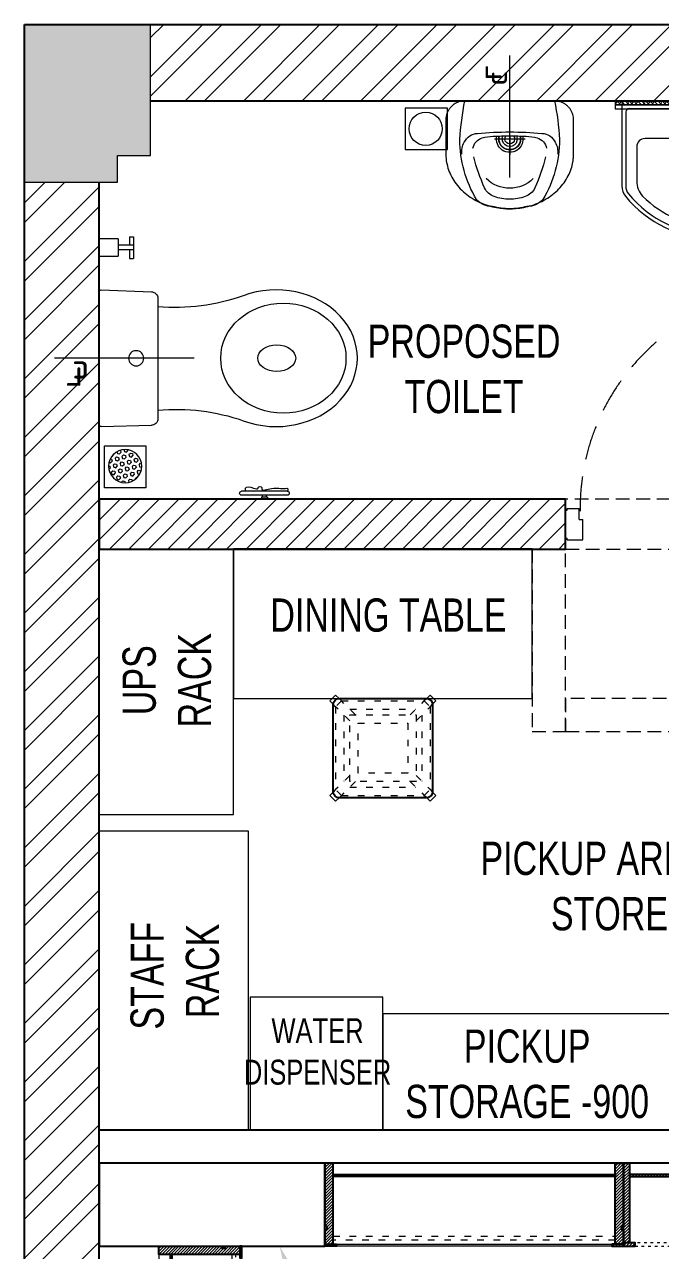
# Model space of a CAD drawing. Header units: feet. Extents: x 9123298 to 9130558, y -5938013 to -5926771.
# Drawn here: x 9123298 to 9125215, y -5930464 to -5926771 of the extents above; entities that cross this region are included whole.
import ezdxf
from ezdxf import colors
from ezdxf.entities.mleader import LeaderData, LeaderLine
from ezdxf.math import Vec2, Vec3

# ---------------------------------------------------------------- set-up
doc = ezdxf.new("R2010")
doc.units = ezdxf.units.FT
doc.header["$LTSCALE"] = 33
doc.header["$MEASUREMENT"] = 0
for name, pattern in [('a_p6_plan_L18$0$HIDDEN', [0.375, 0.25, -0.125]), ('ACAD_ISO03W100', [30, 12, -18]), ('CENTER', [2, 1.25, -0.25, 0.25, -0.25]), ('DOT2', [0.125, 0, -0.125]), ('HIDDEN', [9.524999999999995, 6.349999999999997, -3.174999999999998]), ('HIDDEN2', [4.7624999999999975, 3.174999999999998, -1.587499999999999])]:
    doc.linetypes.add(name, pattern=pattern)
for name, color, linetype, lineweight in [('A-COL', 243, 'Continuous', 9), ('centerline-toilets', 2, 'CENTER', 13), ('column hatch', 5, 'Continuous', 0), ('Door', 2, 'Continuous', 13), ('ele', 252, 'Continuous', 13), ('Fhitting', 152, 'Continuous', 30), ('HIDDEN LINE', 177, 'Continuous', 0), ('LENS-CURTAIN', 5, 'a_p6_plan_L18$0$HIDDEN', 9), ('LENS-DIM', 252, 'Continuous', 5), ('LENS-DOOR', 34, 'Continuous', 20), ('LENS-PARTITION', 21, 'Continuous', 25), ('LENS-TEXT', 31, 'Continuous', 5), ('LK-FF&E WALL', 1, 'Continuous', 9), ('LN-ELEVATION-1', 81, 'Continuous', 25), ('LN-ELEVATION-3', 125, 'Continuous', 18), ('LN-ELEVATION-4', 145, 'Continuous', 13), ('LN-ELEVATION-5', 167, 'Continuous', 5), ('LN-HATCH', 251, 'Continuous', 0), ('Mirror', 150, 'Continuous', 20), ('Panelling', 65, 'Continuous', 18), ('PARTITION', 22, 'Continuous', 30), ('Toilet', 5, 'Continuous', 9)]:
    doc.layers.add(name, color=color, linetype=linetype, lineweight=lineweight)
doc.layers.add('A-WALL', color=1, linetype='Continuous')
doc.styles.add('LK TXT', font='GILC____.TTF', dxfattribs={"height": 100})
doc.styles.get("Standard").update_dxf_attribs({"font": 'GILC____.TTF'})
pattern_1 = [(45, (4208834.246730669, 1706614.740126447), (-4.490128060534575, 4.490128060534575), [])]
pattern_2 = [(45, (4209134.246730668, 1706614.740126447), (-4.490128060534575, 4.490128060534575), [])]
pattern_3 = [(45, (3990327.293469645, 1709214.691590092), (-4.490128060534575, 4.490128060534575), [])]

# ---------------------------------------------------------------- blocks, each defined once
blk = doc.blocks.new('CLENS 600 TYPE 6')
at = {"layer": 'LN-ELEVATION-1', "ltscale": 0.5}
blk.add_lwpolyline([(130, -225), (-130, -225, -0.4142135623730951), (-150, -205), (-150, 55, -0.4142135623730951), (-130, 75), (130, 75, -0.4142135623730951), (150, 55), (150, -205, -0.4142135623730951)], format="xyb", close=True, dxfattribs=at)
at = {"layer": 'LN-ELEVATION-3', "linetype": 'ACAD_ISO03W100', "ltscale": 0.05}
for p, q in [((-100, 7.322330470196902), (-142.3743686703965, 49.69669914152472)), ((-142.3743686708621, -199.6966991410591), (-142.3743686708621, 49.69669914105907)), ((-82.3223304701969, 25), (-124.6966991401277, 67.374368671095)), ((124.696699141059, 67.3743686703965), (-124.6966991401277, 67.374368671095)), ((99.69669914059341, 42.3743686703965), (-99.69669913966207, 42.374368671095)), ((82.3223304701969, 25), (124.6966991401277, 67.374368671095)), ((100, 7.322330470196902), (142.3743686703965, 49.69669914152472)), ((142.3743686708621, -199.6966991410591), (142.3743686708621, 49.69669914105907)), ((-117.3743686703965, -174.6966991408262), (-117.3743686703965, 24.69669914152473)), ((117.3743686703965, -174.6966991408262), (117.3743686703965, 24.69669914152473)), ((-100, -157.3223304701969), (-142.3743686703965, -199.6966991415247)), ((-82.3223304701969, -175), (-124.6966991401277, -217.374368671095)), ((82.3223304701969, -175), (124.6966991401277, -217.374368671095)), ((100, -157.3223304701969), (142.3743686703965, -199.6966991415247)), ((124.696699141059, -217.3743686703965), (-124.6966991401277, -217.374368671095)), ((99.69669914059341, -192.3743686703965), (-99.69669913966207, -192.374368671095))]:
    blk.add_line(p, q, dxfattribs=at)
for points in [[(-132.2008663183078, 74.87853584764525), (-124.696699141059, 67.3743686703965), (-142.3743686708621, 49.69669914105907), (-149.8785358476452, 57.20086631807498)], [(132.2008663183078, 74.87853584764525), (124.696699141059, 67.3743686703965), (142.3743686708621, 49.69669914105907), (149.8785358476452, 57.20086631807498)], [(-132.2008663183078, -224.8785358476453), (-124.696699141059, -217.3743686703965), (-142.3743686708621, -199.6966991410591), (-149.8785358476452, -207.200866318075)], [(132.2008663183078, -224.8785358476453), (124.696699141059, -217.3743686703965), (142.3743686708621, -199.6966991410591), (149.8785358476452, -207.200866318075)]]:
    blk.add_lwpolyline(points, dxfattribs=at)
for points in [[(100, -175), (-100, -175), (-100, 25), (100, 25)], [(75, -150), (-75, -150), (-75, 0), (75, 0)]]:
    blk.add_lwpolyline(points, close=True, dxfattribs=at)
at = {"layer": 'LN-ELEVATION-5', "ltscale": 0.5}
for points in [[(-149.8785358476452, 57.20086631807498), (-160.0520382001995, 67.37436867062934), (-142.3743686708621, 85.05203819996677), (-132.2008663183078, 74.87853584787806)], [(149.8785358476452, 57.20086631807498), (160.0520382001995, 67.37436867062934), (142.3743686708621, 85.05203819996677), (132.2008663183078, 74.87853584787806)], [(-149.8785358476452, -207.200866318075), (-160.0520382001995, -217.3743686706294), (-142.3743686708621, -235.0520381999668), (-132.2008663183078, -224.8785358478781)], [(149.8785358476452, -207.200866318075), (160.0520382001995, -217.3743686706294), (142.3743686708621, -235.0520381999668), (132.2008663183078, -224.8785358478781)]]:
    blk.add_lwpolyline(points, dxfattribs=at)
blk = doc.blocks.new('Wash Basin')
at = {"layer": 'PARTITION', "lineweight": 9}
h = blk.add_hatch(dxfattribs=at)
h.set_pattern_fill('ANSI38', color=256, scale=70, angle=989.9999999999998, style=0, double=1)
h.set_pattern_definition([(314.9999999999998, (-64.71346578747034, -33.32481618935708), (6.187184335382297, 6.187184335382283), []), (44.99999999999993, (-64.71346578747034, -33.32481618935708), (6.187184335382312, 18.56155300614686), [21.875, -13.125])])
h.paths.add_polyline_path([(300.0941287651658, -21.98777738737408), (-300.0941287651658, -22.00000000058208), (-300.0941287651658, -34.00000000058208), (300.0941287651658, -33.98777738737408)])
at = {"layer": 'centerline-toilets', "linetype": 'HIDDEN', "ltscale": 10}
blk.add_line((0, -238.0678792903709), (0, 129.808006190935), dxfattribs=at)
at = {"layer": 'Mirror', "ltscale": 0.5}
blk.add_lwpolyline([(-300.0941287651658, -34.00000000058208), (-300.0941287651658, -46.00000000058208), (300.0941287651658, -46.00000000058208), (300.0941287651658, -34.00000000058208)], close=True, dxfattribs=at)
at = {"layer": 'Panelling', "lineweight": 9}
blk.add_lwpolyline([(-300.0941287651658, -22.00000000058208), (-300.0941287651658, -34.00000000058208), (300.0941287651658, -34.00000000058208), (300.0941287651658, -22.00000000058208)], close=True, dxfattribs=at)
at = {"layer": 'Toilet', "ltscale": 100}
for p, q in [((-280, -32.00000000058208), (-280, -278.3423135242919)), ((-270, -22.00000000058208), (270, -22.00000000058208)), ((280, -32.00000000058208), (280, -278.3423135242919)), ((-268, -55.00000000058207), (-268, -278.3423135242919)), ((-258, -45.00000000058207), (258, -45.00000000058207)), ((268, -55.00000000058207), (268, -278.3423135242919)), ((-14.75394256017171, -88.57836779823992), (-14.58294607303105, -207.8757586760221)), ((10.97367832274176, -207.8757587235195), (10.80268183583394, -88.55792254640254))]:
    blk.add_line(p, q, dxfattribs=at)
blk.add_lwpolyline([(23.11144540272653, -61.62355844548438), (57.69729334814474, -73.5425448747119, -0.4142135623700193), (61.41500012157485, -81.17003832559566), (57.50521344458684, -92.51523855014239, -0.4142135623687794), (49.87771999370306, -96.23294532380532), (16.08098082058132, -84.58590182231274)], format="xyb", dxfattribs=at)
blk.add_lwpolyline([(40.65695853624492, -103.2068005428882), (-41.09953799587674, -103.2068005428882)], dxfattribs=at)
blk.add_lwpolyline([(-235, -264.0271915069043, 0.1918964941694492), (-217.1874080155976, -308.7300831892808, 0.4202357661762754), (217.1874080155976, -308.7300831893172, 0.191896494169451), (235, -264.0271915069115), (235, -160.5000000005821, 0.4142135623730951), (210, -135.5000000005821), (-210, -135.5000000005821, 0.4142135623730951), (-235, -160.5000000005821)], format="xyb", close=True, dxfattribs=at)
for centre, radius in [((-1.975630321074277, -66.50000000058208), 17.5), ((-1.975630321074277, -196.7635957537459), 22.5)]:
    blk.add_circle(centre, radius, dxfattribs=at)
for centre, radius, start, end in [((-270, -32.00000000058208), 10, 90, 180), ((270, -32.00000000058208), 10, 0, 90), ((-258, -55.00000000058207), 10, 90, 180), ((258, -55.00000000058207), 10, 0, 90), ((-1.975630321074277, -197.065354476148), 32.14736256360053, 113.0897544120751, 66.24597926171971), ((-1.975630321074277, -196.7635957537459), 20.45924138120723, 128.0403438055863, 237.2899289984687), ((-1.975630321074277, -196.7635957537459), 20.45924138120723, 304.4732923270086, 50.73322655079215), ((-230, -278.3423135242919), 50, 180, 218.4460647329942), ((-230, -278.3423135242919), 38, 180, 218.4460647329942), ((230, -278.3423135242919), 38, 321.5539352670057, 0), ((230, -278.3423135242919), 50, 321.5539352670057, 0), ((0, -89.26318603751132), 347.736813963071, 219.2825773815098, 320.7174226184902), ((0, -89.25957125263085), 335.7404287479508, 219.3129523468507, 320.6870476531492)]:
    blk.add_arc(centre, radius, start, end, dxfattribs=at)
for centre, major_axis, ratio, start_param, end_param in [((-1.975630321074277, -66.50000000058208), (-0.0007244262846731, 38.33493659709939), 0.9999999997470119, 4.720493185551212, 9.081981632517541), ((-1.975630321074277, -66.50000000058208), (-0.161652407392657, -25.55611315046938), 0.9999999997364025, 1.769108159146172, 7.074098355705205), ((-1.975630321074277, -66.50000000058208), (-0.0007244262846731, 38.33493659709939), 0.9999999997470119, 3.484555387064545, 4.08357603994855), ((-1.80463387700729, -207.8757586997708), (-9.035631208577575, 9.035631208577575), 0.9999999999964067, 0.7853981615407268, 3.926990815130519)]:
    blk.add_ellipse(centre, major_axis=major_axis, ratio=ratio, start_param=start_param, end_param=end_param, dxfattribs=at)
at = {"layer": 'centerline-toilets', "linetype": 'DOT2', "insert": (33.33187728072517, 61.84688704169094), "char_height": 75, "width": 495.826660318515, "attachment_point": 5, "rotation": 90}
blk.add_mtext('{\\fISOCPEUR|b0|i0|c0|p34;℄}', dxfattribs=at)
blk = doc.blocks.new('jALI')
at = {"layer": 'Toilet', "ltscale": 5}
h = blk.add_hatch(dxfattribs=at)
h.set_pattern_fill('HEX', color=256, scale=50, angle=135, double=1)
h.set_pattern_definition([(135, (-344825.8629864738, 460708.1869492117), (-7.654655446197432, -7.65465544619743), [6.25, -12.5]), (255, (-344825.8629864738, 460708.1869492117), (10.4564537967226, -2.80179835052517), [6.25, -12.5]), (195, (-344830.2824038562, 460712.6063665941), (2.801798350525164, -10.4564537967226), [6.25, -12.5])])
edge = h.paths.add_edge_path()
edge.add_arc((-393187.5478222936, 163647.6289079433), 50, -90, 270)
blk.add_lwpolyline([(-393249.5478222936, 163581.8745342398), (-393125.5478222936, 163581.8745342398), (-393125.5478222936, 163709.3782789116), (-393249.5478222936, 163709.3782789116)], close=True, dxfattribs=at)
blk.add_circle((-393187.5478222936, 163647.6289079433), 50, dxfattribs=at)
blk = doc.blocks.new('WC')
at = {"layer": 'centerline-toilets', "linetype": 'HIDDEN', "ltscale": 10}
blk.add_line((0, 286.2958382707602), (0, -134.6853325402244), dxfattribs=at)
at = {"layer": 'Toilet'}
for p, q in [((-412.7979797990993, 566.9391568473073), (-412.7979797990993, 428.9391568473075)), ((-400.7979797990993, 566.9391568473073), (-400.7979797990993, 428.9391568473075)), ((-418.7979797990992, 506.9391568473074), (-424.7979797990992, 506.9391568473074)), ((-424.7979797990992, 506.9391568473074), (-424.7979797990992, 488.9391568473074)), ((-418.7979797990992, 488.9391568473074), (-424.7979797990992, 488.9391568473074)), ((-418.7979797990992, 506.9391568473074), (-418.7979797990992, 488.9391568473074)), ((-418.7979797990992, 503.9391568473075), (-412.7979797990993, 503.9391568473075)), ((-418.7979797990992, 491.9391568473074), (-412.7979797990993, 491.9391568473074)), ((-205.7725320039317, 5.926001816396819), (-201.7160837631672, 157.2330230183852)), ((180.5927414200269, 176.815278308868), (-182.556142896181, 176.815278308868)), ((205.7725320039317, 5.926001816396819), (199.7526822867803, 157.2330230183852)), ((-200.0543949760031, 0), (200.0543949760031, 0))]:
    blk.add_line(p, q, dxfattribs=at)
at = {"layer": 'Toilet', "ltscale": 100}
for p, q in [((366.0861393199302, 102.9920874625677), (300.3083048430271, 102.9920874625095)), ((300.30830484326, 91.54852218885208), (300.3083048430271, 102.9920874625095)), ((326.331082917517, 91.54852218885208), (300.30830484326, 91.54852218885208)), ((326.331082917517, 102.9920874625095), (326.331082917517, 57.21782636787975)), ((340.063361245906, 102.9920874625095), (340.0633612461388, 57.21782636787975)), ((366.086139320163, 91.54852218891027), (340.0633612461388, 91.54852218885208)), ((366.086139320163, 91.54852218891027), (366.086139320163, 102.9920874625677)), ((307.1744440074545, -4.074536e-10), (307.1744440074545, 57.21782636787975)), ((359.2200001559686, 57.21782636793796), (307.1744440074545, 57.21782636787975)), ((359.2200001559686, 57.21782636793796), (359.2200001559686, -3.49246e-10)), ((359.2200001559686, -3.49246e-10), (307.1744440074545, -4.074536e-10))]:
    blk.add_line(p, q, dxfattribs=at)
at = {"layer": 'Toilet'}
blk.add_circle((-0.2857134367804974, 111.5676235100181), 22.88713054731488, dxfattribs=at)
for centre, radius, start, end in [((-406.7979797990992, 566.9391568473073), 6, 0, 180), ((-406.7979797990992, 428.9391568473075), 6, 180, 0), ((-776.4252137581352, 231.0819697503539), 622.2680866278017, 354.9970003378784, 19.06186307169785), ((776.0328844110481, 226.3990844733362), 623.4432827196409, 160.519589047048, 184.5616761992302), ((-182.4380497655365, 157.5352372747657), 19.28040269973926, 90.35094080903318, 180.8981301276673), ((180.4746482893824, 157.5352372747657), 19.28040269973926, 359.1018698723327, 89.64905919096681), ((-200.0543949760031, 5.72178263682872), 5.72178263682872, 177.9545915110681, 270), ((200.0543949760031, 5.72178263682872), 5.72178263682872, 270, 2.045408488931865)]:
    blk.add_arc(centre, radius, start, end, dxfattribs=at)
at = {"layer": 'Toilet', "extrusion": (0, 0, -1)}
for centre, major_axis, ratio, start_param, end_param in [((0, 533.5337650458841), (-8.43e-14, -244.6286735628217), 0.8420279271674843, 7.436325980537995, 11.41322994100081), ((0, 535.0673360529563), (-1.97e-14, -57.2178263682872), 0.7, 1.570796326794896, 7.853981633974482)]:
    blk.add_ellipse(centre, major_axis=major_axis, ratio=ratio, start_param=start_param, end_param=end_param, dxfattribs=at)
blk.add_ellipse((0, 555.0129157723858), major_axis=(-6.5e-14, -188.8188270153477), ratio=0.8787878787878787, dxfattribs=at)
at = {"layer": 'Toilet'}
blk.add_open_spline([(-400.7979797990993, 440.9812579345889), (-397.1017245875382, 440.5392413198887), (-384.272368182084, 439.0050429589682), (-388.9986424445753, 459.3206578283151), (-395.6177634203054, 479.7532535305932), (-385.6000390281565, 477.9531818908857), (-385.8943579708215, 491.277749300945), (-402.6759011854702, 487.229470669479), (-384.8389140961484, 532.0884480134423), (-395.5184431350181, 546.6368104346082), (-390.8815714643073, 570.2364144729171), (-397.1683210631592, 568.7960733613664), (-400.7979797990993, 567.9644915373938)], degree=3, knots=[0, 0, 0, 0, 9.744971934705973, 33.82388686810737, 47.58355076290899, 49.4979151278385, 60.56050204634084, 63.82228440520703, 93.50801890349248, 135.7569247839274, 141.9043522613065, 150.3019062020757, 150.3019062020757, 150.3019062020757, 150.3019062020757], dxfattribs=at)
at = {"layer": 'Fhitting', "lineweight": 0, "ltscale": 0.5, "rotation": 270}
blk.add_blockref('jALI', (-163972.8745342343, -393109.1750712174), dxfattribs=at)
at = {"layer": 'centerline-toilets', "linetype": 'DOT2', "insert": (-35.88272588187829, -56.91358223470706), "char_height": 85.8267395524308, "width": 567.4024751774504, "attachment_point": 5, "rotation": 270}
blk.add_mtext('{\\fISOCPEUR|b0|i0|c0|p34;℄}', dxfattribs=at)
blk = doc.blocks.new('DLF-RSP-AR-CD-DWG-4DT-3113$0$X-TYPICAL TOILET UPPER FLOORS - 02$0$urinals')
at = {"layer": 'Toilet'}
for p, q in [((-4.5475e-12, -15.56661428403458), (-4.5475e-12, 8.286377168158651)), ((-2.7285e-12, -105.4429753783333), (-2.7285e-12, -161.0971547567169)), ((-46.09715475669872, -115.0000000000218), (46.09715475669327, -115.0000000000218))]:
    blk.add_line(p, q, dxfattribs=at)
blk.add_lwpolyline([(134.9999999999991, 0), (-134.9999999999991, 0, 0.0369487664006767), (-149.9999999999982, -116.1503670555612, 0.1380941034158666), (-99.77423321075003, -297.0872948749238, 0.2217213641091726), (-52.01775628641091, -317.8890631478586, 0.0626559245730378), (-8.49796933122e-05, -325.0000017671497, 0.0626559245730475), (52.01758632703338, -317.8890631478586, 0.2217207008690154), (99.77423321075003, -297.0872948749238, 0.1380941034158641), (149.9999999999982, -116.1503670555685, 0.0369487664006777)], format="xyb", close=True, dxfattribs=at)
for centre, radius, start, end in [((-94.27481093352071, -144.9234715912316), 47.11810289109449, 93.37081731520148, 154.4824387253665), ((3.245766915242711, -1238.155136518551), 1144.670244824663, 90.16246512528313, 95.02645179237909), ((-50.51241933281471, -225.3451602337737), 118.5326152894133, 89.54541335481511, 105.8857460775884), ((-0.1277772639159593, -996.2166668547361), 890.7737006409425, 89.99178119205142, 93.18195442305822), ((-2.7285e-12, -115.0000000000218), 40, 167.4279671994436, 12.57203280055641), ((-2.7285e-12, -115.0000000000218), 33, 164.1813978616258, 15.81860213837415), ((-2.7285e-12, -115.0000000000218), 32, 163.604929760328, 16.39507023967201), ((-2.7285e-12, -115.0000000000218), 22.62135413059903, 155.6653304376655, 24.33466956233444), ((-2.7285e-12, -115.0000000000218), 14.7323792469192, 139.9108800322804, 40.08911996771955), ((-3.245766915251806, -1238.155136518551), 1144.670244824663, 84.9735482076209, 89.83753487471687), ((0.1277772639068644, -996.2166668547361), 890.7737006409425, 86.81804557694178, 90.0082188079486), ((50.51241933280562, -225.3451602337737), 118.5326152894133, 74.1142539224116, 90.45458664518488), ((94.27481093351253, -144.9234715912316), 47.11810289109449, 25.51756127463352, 86.62918268479851), ((-90.95333014834432, -152.7329236622463), 53.77394921319929, 148.4868266886055, 188.6401109395215), ((-71.39627009237483, -149.8700101487557), 40.22765506777335, 106.7015627441882, 169.7250358418294), ((71.39627009236665, -149.8700101487557), 40.22765506777335, 10.27496415817055, 73.29843725581178), ((90.95333014833614, -152.7329236622463), 53.77394921319929, 351.3598890604785, 31.51317331139444), ((413.8982963433118, -38.37868533186702), 538.1616565584166, 193.993991329024, 204.5632062434074), ((-413.8982963433209, -38.37868533186702), 538.1616565584166, 335.4367937565926, 346.006008670976), ((-1.627792572718135, -165.2706388237202), 97.64476427368265, 224.9999999998895, 270.9551967833812), ((1.62779257270995, -165.2706388237202), 97.64476427368265, 269.0448032166188, 315.0000000001105), ((-30.08631462571975, -241.3059337647355), 50, 204.5632062434074, 250.460635897111), ((-1.533770255527997, -160.8517433121305), 135.3705133602697, 250.460635897111, 270.6491845270783), ((1.533770255519812, -160.8517433121305), 135.3705133602697, 269.3508154729217, 289.539364102889), ((30.08631462571157, -241.3059337647355), 50, 289.539364102889, 335.4367937565926)]:
    blk.add_arc(centre, radius, start, end, dxfattribs=at)
blk.add_open_spline([(135.0000000000218, 0), (105.3353530385498, 0), (75.67070607707728, 0), (-13.32323480733907, 2.274e-13), (-72.65252873028328, 2.274e-13), (-132.6900719520337, 2.274e-13), (-133.3983212508398, 2.274e-13), (-134.281768448908, 2.274e-13), (-134.4569663481699, 2.274e-13), (-134.747600608502, 2.274e-13), (-134.8630369695722, 2.274e-13), (-135.0060892340055, 2.274e-13), (-135.0064624712894, -1.193277512e-07), (-135.0170531848381, -2.2849590096e-06), (-135.0223488443722, -4.0993359107e-06), (-135.0382367304996, -1.1737902696e-05), (-135.0488298646186, -1.97575291168e-05), (-135.0806128910378, -5.26041751527e-05), (-135.1018064074043, -8.62189622239e-05), (-135.1654014043424, -0.0002222625089416), (-135.207817332803, -0.0003598904754654), (-135.3351225205075, -0.0009139553433215), (-135.4200691828771, -0.001471573562867), (-135.6751356392894, -0.0037122140454358), (-135.8454819154825, -0.005963027991811), (-136.3574010580367, -0.0150109124137998), (-136.6998544433754, -0.0241035279482276), (-137.7305242649482, -0.0607541935196423), (-138.4220536117127, -0.097686986413919), (-140.5080748643645, -0.2474448411821868), (-141.9140495439027, -0.3992694707415012), (-146.1615007839476, -1.02114614714037), (-149.0331357298746, -1.658535092420152), (-154.7518101202553, -3.41613828127015), (-157.5984620125504, -4.536659711778838), (-163.1465284251908, -7.264764980859354), (-165.8474082270705, -8.872454711613045), (-170.981741827156, -12.53873878342233), (-173.4146413081869, -14.5971666483058), (-177.906166885367, -19.08908202548741), (-179.9643754122968, -21.52215186033345), (-183.6301907623958, -26.65676477099555), (-185.2376312556147, -29.35775349851633), (-187.9652297344436, -34.90597265862334), (-189.0854937427912, -37.75266842165093), (-190.8425938294221, -43.47137026403243), (-191.4797371708415, -46.34298888964758), (-191.9919097605824, -49.84306461127676), (-192.077374217121, -50.50936302376794), (-192.2977468813131, -52.49991862553179), (-192.3966084331296, -53.81579509073117), (-192.4734941441805, -55.66879078878696), (-192.4883196677314, -56.21857700367218), (-192.496870256929, -56.88770939302139), (-192.4980415940107, -57.00997546670373), (-192.4992414002611, -57.19748434012058), (-192.4995479992234, -57.26283923326923), (-192.4998738983178, -57.37188175668461), (-192.4999546497274, -57.41559451898957), (-192.4999950294581, -57.47262341266742), (-192.4999998312229, -57.48595819937031), (-192.5000003243775, -57.52595679718206), (-192.4999999999782, -57.60927353243437), (-192.4999999999782, -57.72001920997377), (-192.4999999999782, -57.77539204874369), (-192.4999999999782, -57.94151056505302), (-192.4999999999782, -58.05225624259264), (-192.4999999999782, -58.38449327521129), (-192.4999999999782, -58.60598463029032), (-192.4999999999782, -59.27045869552739), (-192.4999999999782, -59.71344140568567), (-192.4999999999782, -61.04238953616004), (-192.4999999999782, -61.92835495647637), (-192.4999999999782, -64.58625121742534), (-192.4999999999782, -66.35818205805799), (-192.4999999999782, -71.67397457995594), (-192.4999999999782, -75.21783626122124), (-192.4999999999782, -85.84942130501715), (-192.4999999999782, -92.93714466754773), (-192.4999999999782, -114.2003147551393), (-192.4999999999782, -128.3757614802005), (-192.4999999999782, -146.0625065335298), (-192.4999999999782, -144.5738048617977), (-192.4999999999782, -149.2112419741259), (-192.4999999999782, -150.3373807581863), (-192.4999999999782, -153.7157971103672), (-192.4999999999782, -155.9680746784879), (-192.4999999999782, -158.5060066698138), (-192.4999999999782, -158.7916610930192), (-192.4999999999782, -159.2427020504906), (-192.4999999999782, -159.4080885847565), (-192.4999999999782, -159.6877588407215), (-192.4999999999782, -159.8020425624204), (-192.4999999999782, -159.9401879191086), (-192.4999999999782, -159.9640495540977), (-192.4999999999782, -160.0097689728666), (-192.499996421247, -160.0440525330155), (-192.4999643757641, -160.104952970559), (-192.4999385281542, -160.1354066471763), (-192.4998314906368, -160.2267780325826), (-192.4997208060357, -160.2877060969351), (-192.4992706129669, -160.4705315680455), (-192.4988129651545, -160.5924702530042), (-192.4969661832839, -160.9584502616815), (-192.4951032094926, -161.2026555415623), (-192.4876087275813, -161.9359178476325), (-192.4800716371877, -162.4256213779233), (-192.4497571986702, -163.8972417424418), (-192.4192763048381, -164.8816689491061), (-192.2963859407732, -167.8443601815493), (-192.1725217451708, -169.8320432125226), (-191.6702797904039, -175.8273667212115), (-191.1611082412308, -179.8674218867413), (-189.2689630843825, -190.9417939809036), (-187.5187975353817, -198.0301520545986), (-182.8335725814559, -212.1757821290298), (-179.8980525958225, -219.2325052385784), (-172.8234117350846, -233.0968568300414), (-168.6841000434473, -239.9037905012674), (-159.2549403987001, -253.0454586305236), (-153.9652371668557, -259.379470229105), (-142.3610169376685, -271.3688433516364), (-136.0469754966913, -277.0235842421638), (-122.5830627030569, -287.4852784505018), (-115.4339174138625, -292.2918274844595), (-100.5336337623292, -300.9411013099287), (-92.78333124286517, -304.7837051255591), (-76.93540386034736, -311.4502324650508), (-68.83856359988783, -314.2743166926488), (-52.54813771902468, -318.9094578767903), (-44.3551540822018, -320.7208905446411), (-28.09766422605981, -323.3885338293181), (-20.03351017174828, -324.2452316631242), (-9.424407998249535, -324.8186507928577), (-6.740670549843343, -324.9146929727227), (-2.541294352623708, -324.9908912051677), (-1.014315851566152, -325.0028880619856), (2.036791116084486, -324.9959492932932), (3.569827181100436, -324.9769325151441), (8.189732633019958, -324.8718838178048), (11.29743471029269, -324.7378363960885), (20.68934946575928, -324.1333461154121), (27.04290265062991, -323.4601654556735), (41.80139781238676, -321.2305755023596), (50.23999478411247, -319.4658943264186), (67.03734023472111, -314.8652250617469), (75.39541298363952, -312.0287856304914), (91.75936961286243, -305.2736148746307), (99.7643516501057, -301.3546813595407), (115.1434400448929, -292.4912148852103), (122.5165764177182, -287.5468142099547), (136.3756982075897, -276.758097672075), (142.8608430866302, -270.9142526187757), (154.7380516223206, -258.5122041911341), (160.1295767143733, -251.9547274426545), (169.6852635787454, -238.3524876585086), (173.8492842636328, -231.3085654467875), (180.8978067359608, -216.9779216659792), (183.7825645728694, -209.6919949490896), (188.3007156192507, -195.1140848347474), (189.9346737316168, -187.8227087036603), (191.1840609344508, -179.3163223890908), (191.3580380264129, -178.0039348904486), (191.8233173539161, -174.0784034933799), (192.057946061775, -171.4769170618926), (192.282645325045, -167.9054949954279), (192.3343052322775, -166.9187583098144), (192.4580821737554, -163.9678661429329), (192.4989909393634, -162.013038042752), (192.5000275633615, -159.9821342127634), (192.5000000000218, -159.9224785452215), (192.5000000000218, -159.79307529839), (192.5000000000218, -159.7283736749743), (192.5000000000218, -159.5342688047269), (192.5000000000218, -159.4048655578954), (192.5000000000218, -159.0166558174007), (192.5000000000218, -158.7578493237377), (192.5000000000218, -157.9814298427484), (192.5000000000218, -157.4638168554225), (192.5000000000218, -155.9109778934439), (192.5000000000218, -154.8757519187916), (192.5000000000218, -151.7700739948347), (192.5000000000218, -149.6996220455301), (192.5000000000218, -143.4882661976162), (192.5000000000218, -144.347362299007), (192.5000000000218, -131.9246506031793), (192.5000000000218, -123.642842805961), (192.5000000000218, -98.79741941430552), (192.5000000000218, -82.23380381986885), (192.5000000000218, -64.84578365063203), (192.5000000000218, -64.0213790758321), (192.5000000000218, -61.54816535143254), (192.5000000000218, -59.89935620183292), (192.5000000000218, -58.00998844622473), (192.5000000000218, -57.76942984021594), (192.5000000000218, -57.49274907784002), (192.499998838924, -57.47911258059002), (192.4999756668194, -57.44431269662868), (192.4999561805543, -57.4269094915121), (192.4998739944462, -57.37469011354438), (192.499787567282, -57.3398641780534), (192.4994331634852, -57.23534753620175), (192.4990700643893, -57.16561799409532), (192.4975985787632, -56.95627575957587), (192.4961080012763, -56.81650945311571), (192.4900940107291, -56.39661016926675), (192.4840282944246, -56.11587673401686), (192.4595555625769, -55.2713907425973), (192.4348721360084, -54.70535101709879), (192.3348933918678, -52.99906669626466), (192.2336529024164, -51.85063392816892), (191.8201097009723, -48.38130602370188), (191.3976066809859, -46.03606142272087), (190.0123624707134, -40.43900391265924), (188.9035838720251, -37.18247124511481), (186.0547772968666, -30.82026903956307), (184.3144513501752, -27.71555679796666), (180.2457153816676, -21.83694617079323), (177.9175711211701, -19.06409479178683), (172.7827831035551, -14.00634504821505), (169.9769390510123, -11.72221112323927), (164.0463850254914, -7.747615767943671), (160.9227285040119, -6.057372140880033), (154.5371660888572, -3.309309329362349), (151.2761959855666, -2.251153484609176), (144.7863564140075, -0.7410639178328893), (141.558048455473, -0.2884559583496866), (137.2641564939213, -0.0330454220411411), (136.1252210402749, 0), (135.0000000000218, 0)], degree=3, knots=[0, 0, 0, 0, 0.3296071884608014, 0.3296071884608014, 0.9888215653824044, 0.9888215653824044, 0.9966910020358062, 0.9966910020358062, 0.9986376453609405, 0.9986376453609405, 0.9999202715950525, 0.9999202715950525, 1.000227114965755, 1.000227114965755, 1.000533958336457, 1.000533958336457, 1.001147645077862, 1.001147645077862, 1.002375018560673, 1.002375018560673, 1.004829765526294, 1.004829765526294, 1.009739259457536, 1.009739259457536, 1.019558247320021, 1.019558247320021, 1.039196223044989, 1.039196223044989, 1.078472174494926, 1.078472174494926, 1.1570240773948, 1.1570240773948, 1.314127883194549, 1.314127883194549, 1.471231688994297, 1.471231688994297, 1.628335494794045, 1.628335494794045, 1.785439300593793, 1.785439300593793, 1.942543106393542, 1.942543106393542, 2.09964691219329, 2.09964691219329, 2.256750717993039, 2.256750717993039, 2.413854523792787, 2.413854523792787, 2.45094359105979, 2.45094359105979, 2.525121725593796, 2.525121725593796, 2.55664088826819, 2.55664088826819, 2.563698676682492, 2.563698676682492, 2.567478738951607, 2.567478738951607, 2.570009988159922, 2.570009988159922, 2.570782632421826, 2.570782632421826, 2.572327920945634, 2.572327920945634, 2.573873209469442, 2.573873209469442, 2.576963786517057, 2.576963786517057, 2.583144940612287, 2.583144940612287, 2.595507248802747, 2.595507248802747, 2.620231865183668, 2.620231865183668, 2.669681097945509, 2.669681097945509, 2.768579563469191, 2.768579563469191, 2.966376494516556, 2.966376494516556, 3.361970356611286, 3.361970356611286, 3.459960077400161, 3.459960077400161, 3.491387206257657, 3.491387206257657, 3.55424146397265, 3.55424146397265, 3.562213215317918, 3.562213215317918, 3.566828653483477, 3.566828653483477, 3.570017966647174, 3.570017966647174, 3.57068387273989, 3.57068387273989, 3.57129385740351, 3.57129385740351, 3.57190384206713, 3.57190384206713, 3.573123811394369, 3.573123811394369, 3.575563750048849, 3.575563750048849, 3.580443627357808, 3.580443627357808, 3.590203381975726, 3.590203381975726, 3.609722891211562, 3.609722891211562, 3.648761909683234, 3.648761909683234, 3.726839946626579, 3.726839946626579, 3.861362010243008, 3.861362010243008, 3.995884073859437, 3.995884073859437, 4.130406137475866, 4.130406137475866, 4.264928201092295, 4.264928201092295, 4.399450264708724, 4.399450264708724, 4.533972328325153, 4.533972328325153, 4.668494391941582, 4.668494391941582, 4.803016455558011, 4.803016455558011, 4.93753851917444, 4.93753851917444, 5.072060582790869, 5.072060582790869, 5.118026198867305, 5.118026198867305, 5.144558031518944, 5.144558031518944, 5.171089864170584, 5.171089864170584, 5.224153529473863, 5.224153529473863, 5.330280860080422, 5.330280860080422, 5.468862833682332, 5.468862833682332, 5.607444807284243, 5.607444807284243, 5.746026780886153, 5.746026780886153, 5.884608754488064, 5.884608754488064, 6.023190728089974, 6.023190728089974, 6.161772701691885, 6.161772701691885, 6.300354675293795, 6.300354675293795, 6.438936648895706, 6.438936648895706, 6.577518622497616, 6.577518622497616, 6.60287550622664, 6.60287550622664, 6.653589273684687, 6.653589273684687, 6.673028302144214, 6.673028302144214, 6.711906359063266, 6.711906359063266, 6.71371198576324, 6.71371198576324, 6.715517612463215, 6.715517612463215, 6.719128865863165, 6.719128865863165, 6.726351372663065, 6.726351372663065, 6.740796386262864, 6.740796386262864, 6.769686413462464, 6.769686413462464, 6.827466467861662, 6.827466467861662, 6.943026576660058, 6.943026576660058, 7.174146794256852, 7.174146794256852, 7.63638722945044, 7.63638722945044, 7.659393868747179, 7.659393868747179, 7.705407147340659, 7.705407147340659, 7.712120410764156, 7.712120410764156, 7.713128470941848, 7.713128470941848, 7.71413653111954, 7.71413653111954, 7.716152651474923, 7.716152651474923, 7.720184892185691, 7.720184892185691, 7.728249373607226, 7.728249373607226, 7.744378336450297, 7.744378336450297, 7.776636262136437, 7.776636262136437, 7.841152113508718, 7.841152113508718, 7.970183816253281, 7.970183816253281, 8.148440131053812, 8.148440131053812, 8.32669644585434, 8.32669644585434, 8.504952760654874, 8.504952760654874, 8.683209075455405, 8.683209075455405, 8.861465390255937, 8.861465390255937, 9.039721705056468, 9.039721705056468, 9.217978019857, 9.217978019857, 9.283185307179586, 9.283185307179586, 9.283185307179586, 9.283185307179586], dxfattribs=at)
blk = doc.blocks.new('Urinal')
at = {"layer": 'centerline-toilets', "linetype": 'HIDDEN', "ltscale": 10}
blk.add_line((0, 230.8758839690709), (0, -137.000001512235), dxfattribs=at)
at = {"layer": 'Fhitting', "lineweight": 0, "ltscale": 0.5, "rotation": 180}
blk.add_blockref('DLF-RSP-AR-CD-DWG-4DT-3113$0$X-TYPICAL TOILET UPPER FLOORS - 02$0$urinals', (0, -4.656613e-10), dxfattribs=at)
at = {"layer": 'Fhitting', "lineweight": 0, "ltscale": 0.5, "xscale": -1, "rotation": 90}
blk.add_blockref('jALI', (163394.4367869734, -393103.5478222946), dxfattribs=at)
at = {"layer": 'centerline-toilets', "linetype": 'DOT2', "insert": (-31.35624695965089, -69.03888236299099), "char_height": 75, "width": 495.826660318515, "attachment_point": 5, "rotation": 269.99999999999994}
blk.add_mtext('{\\fISOCPEUR|b0|i0|c0|p34;℄}', dxfattribs=at)
blk = doc.blocks.new('*U43')
at = {"layer": 'LENS-DOOR'}
for p, q in [((548121.7424194189, 1779235.250802667), (548121.7424194121, 1778573.792470707)), ((548121.7424194189, 1779235.250802667), (548152.9924194244, 1779235.250802653)), ((548152.9924193986, 1778573.792470693), (548152.9924194244, 1779235.250802653)), ((547447.2632527449, 1778568.584137414), (547452.4715860604, 1778568.584137391)), ((547447.2632527215, 1778484.134138707), (547447.2632527449, 1778568.584137414)), ((547452.4715860653, 1778573.792470743), (547488.9299194093, 1778573.792470734)), ((547452.4715860604, 1778568.584137391), (547452.4715860653, 1778573.792470743)), ((547488.9299193954, 1778539.938304132), (547488.9299194093, 1778573.792470734)), ((548121.7424194121, 1778573.792470707), (548152.9924193986, 1778573.792470693)), ((548192.054919424, 1778573.792470725), (548155.5965860707, 1778573.792470693)), ((548155.5965860611, 1778539.938304095), (548155.5965860707, 1778573.792470693)), ((548192.0549194146, 1778568.584137372), (548192.054919424, 1778573.792470725)), ((548197.2632527373, 1778568.584137372), (548192.0549194146, 1778568.584137372)), ((548197.2632527256, 1778484.134138697), (548197.2632527373, 1778568.584137372)), ((547488.9299193954, 1778539.938304132), (547499.3465860662, 1778539.938304113)), ((547499.3465860639, 1778478.925805386), (547499.3465860662, 1778539.938304113)), ((548145.179919409, 1778478.925805326), (548145.179919395, 1778539.938304067)), ((548155.5965860611, 1778539.938304095), (548145.179919395, 1778539.938304067)), ((547447.2632527215, 1778484.134138707), (547452.4715860627, 1778484.134138707)), ((547452.4715860627, 1778478.925805396), (547452.4715860627, 1778484.134138707)), ((547452.4715860627, 1778478.925805396), (547499.3465860639, 1778478.925805386)), ((548192.0549194006, 1778478.925805345), (548145.179919409, 1778478.925805326)), ((548192.0549194006, 1778478.925805345), (548192.0549194006, 1778484.134138698)), ((548197.2632527256, 1778484.134138697), (548192.0549194006, 1778484.134138698))]:
    blk.add_line(p, q, dxfattribs=at)
at = {"layer": 'LENS-DOOR', "color": 7, "linetype": 'HIDDEN2'}
blk.add_ellipse((548152.9924193986, 1778573.792470693), major_axis=(-661.4583333306382, 0.003443102111827), ratio=0.9999999979146821, start_param=-1.570791121506941, end_param=0.0512086788949202, dxfattribs=at)
blk = doc.blocks.new('A$Cf1aa3ac2')
at = {"layer": 'column hatch'}
h = blk.add_hatch(color=8, dxfattribs=at)
h.dxf.hatch_style = 1
h.paths.add_polyline_path([(-4713.220475724898, 2674.951798205264), (-5118.220475724898, 2674.951798205264), (-5118.220475724898, 1674.951798205264), (-4713.220475724898, 1674.951798205264)])
h.paths.add_polyline_path([(2141.779524275102, 2714.951798205264), (1671.779524275101, 2714.951798205264), (1671.779524275101, 1714.951798205264), (2141.779524275102, 1714.951798205264)])
h.paths.add_polyline_path([(2141.779524275102, 8274.951798205262), (1766.779524275102, 8274.951798205262), (1766.779524275102, 7879.951798205263), (1856.779524275102, 7879.951798205263), (1856.779524275102, 7799.951798205263), (2141.779524275102, 7799.951798205263)])
h.paths.add_polyline_path([(-4738.220475724898, 8274.951798205262), (-5118.220475724898, 8274.951798205262), (-5118.220475724898, 7799.951798205263), (-4838.220475724899, 7799.951798205263), (-4838.220475724899, 7879.951798205263), (-4738.220475724898, 7879.951798205263)])
h.paths.add_polyline_path([(-4808.220475724898, -1300.048201794736), (-5118.220475724898, -1300.048201794736), (-5118.220475724898, -2045.048201794736), (-4808.220475724898, -2045.048201794736)])
h.paths.add_polyline_path([(2141.779524275102, -1270.048201794736), (1751.779524275101, -1270.048201794736), (1751.779524275101, -2045.048201794736), (2141.779524275102, -2045.048201794736)])
at = {"layer": 'LN-HATCH'}
h = blk.add_hatch(dxfattribs=at)
h.set_pattern_fill('ANSI32', color=256, scale=333, angle=180)
h.set_pattern_definition([(225, (-6966311.213605901, 5286430.090789736), (88.29995930067012, -88.29995930067015), []), (225, (-6966370.080245335, 5286430.090789736), (88.29995930067012, -88.29995930067015), [])])
h.paths.add_polyline_path([(1751.779524275101, -1765.048201794736), (1221.779524275102, -1765.048201794736), (1221.779524275102, -2045.048201794736), (1751.779524275101, -2045.048201794736)])
h.paths.add_polyline_path([(-4398.220475724898, -1775.048201794736), (-4808.220475724898, -1775.048201794736), (-4808.220475724898, -2045.048201794736), (-4398.220475724898, -2045.048201794736)])
h.paths.add_polyline_path([(-4888.220475724899, 1674.951798205264), (-5118.220475724898, 1674.951798205264), (-5118.220475724898, -1300.048201794736), (-4888.220475724899, -1300.048201794736)])
h.paths.add_polyline_path([(-4893.220475724898, 7799.951798205263), (-5118.220475724898, 7799.951798205263), (-5118.220475724898, 2674.951798205264), (-4893.220475724898, 2674.951798205264)])
h.paths.add_polyline_path([(2141.779524275102, 1714.951798205264), (1911.779524275102, 1714.951798205264), (1911.779524275102, -1270.048201794736), (2141.779524275102, -1270.048201794736)])
h.paths.add_polyline_path([(2141.779524275102, 7799.951798205263), (1911.779524275102, 7799.951798205263), (1911.779524275102, 2714.951798205264), (2141.779524275102, 2714.951798205264)])
h.paths.add_polyline_path([(1766.779524275102, 8274.951798205262), (-1746.220475724898, 8274.951798205262), (-1746.220475724898, 8044.951798205264), (1766.779524275102, 8044.951798205264)])
h.paths.add_polyline_path([(-2763.220475724899, 8274.951798205262), (-4738.220475724898, 8274.951798205262), (-4738.220475724898, 8044.951798205264), (-2763.220475724899, 8044.951798205264)])
h = blk.add_hatch(dxfattribs=at)
h.set_pattern_fill('ANSI31', color=256, scale=333, angle=180)
h.set_pattern_definition([(225, (0, 0), (29.43331976689004, -29.43331976689005), [])])
h.paths.add_polyline_path([(-2738.220475726761, 6694.951798205264), (-2588.220475726761, 6694.951798205264), (-2588.220475726761, 8044.951798205264), (-2738.220475726761, 8044.951798205264)])
h.paths.add_polyline_path([(-3488.220475726761, 6844.951798205264), (-4893.220475724898, 6844.951798205264), (-4893.220475724898, 6694.951798205264), (-3488.220475726761, 6694.951798205264)])
at = {"layer": 'A-COL'}
for p, q in [((-5118.220475724898, 7799.951798205263), (-5118.220475724898, 8274.951798205262)), ((-5118.220475724898, 8274.951798205262), (-4738.220475724898, 8274.951798205262)), ((-4738.220475724898, 7879.951798205263), (-4738.220475724898, 8274.951798205262)), ((-4838.220475724899, 7799.951798205263), (-4838.220475724899, 7879.951798205263)), ((-4838.220475724899, 7879.951798205263), (-4738.220475724898, 7879.951798205263)), ((-5118.220475724898, 7799.951798205263), (-4838.220475724899, 7799.951798205263))]:
    blk.add_line(p, q, dxfattribs=at)
at = {"layer": 'A-WALL'}
for p, q in [((-5118.220475724898, 8274.951798205262), (-2763.220475724899, 8274.951798205262)), ((-5118.220475724898, -2045.048201794736), (-5118.220475724898, 8274.951798205262)), ((-4738.220475724898, 8044.951798205264), (-2763.220475724899, 8044.951798205264)), ((-4738.220475724898, 8044.951798205264), (-2763.220475724899, 8044.951798205264)), ((-4893.220475724898, 2674.951798205264), (-4893.220475724898, 7799.951798205263))]:
    blk.add_line(p, q, dxfattribs=at)
blk.add_lwpolyline([(-3488.220475726761, 6844.951798205264), (-4893.220475724898, 6844.951798205264), (-4893.220475724898, 6694.951798205264), (-3488.220475726761, 6694.951798205264)], close=True, dxfattribs=at)
at = {"layer": 'LENS-CURTAIN', "ltscale": 5}
blk.add_lwpolyline([(-2738.220475726761, 6844.951798205264), (-3488.220475726761, 6844.951798205264), (-3488.220475726761, 6694.951798205264), (-2738.220475726761, 6694.951798205264)], close=True, dxfattribs=at)
at = {"layer": 'Door'}
blk.add_blockref('*U43', (-550935.4837284582, -1771756.40733983), dxfattribs=at)
at = {"layer": 'ele', "color": 0, "lineweight": -2, "xscale": -1}
for name, p, rotation in [('Urinal', (-3656.043903940358, 8044.951798204333), 180), ('WC', (-4893.220475724898, 7269.749778004364), 270)]:
    blk.add_blockref(name, p, dxfattribs=dict(at, rotation=rotation))
at = {"layer": 'ele', "color": 0, "lineweight": -2}
blk.add_blockref('Wash Basin', (-3038.314604491927, 8066.951798206195), dxfattribs=at)
blk = doc.blocks.new('JJ SH 900')
at = {"layer": 'LN-HATCH', "ltscale": 0.5}
h = blk.add_hatch(dxfattribs=at)
h.set_pattern_fill('ANSI31', color=256, scale=50)
h.set_pattern_definition([(45, (0, 0), (-4.419417382415921, 4.419417382415921), [])])
h.paths.add_polyline_path([(-911.7948143622632, 1.45519e-11), (-911.7948143622632, -189.9999999999854), (-905.7948143622637, -189.9999999999854), (-905.7948143622637, -199.9999999999854), (-911.7948143622632, -199.9999999999854), (-911.7948143622632, -243.9999999999855), (-886.7948143622632, -243.9999999999855), (-886.7948143622632, 1.45519e-11)])
h = blk.add_hatch(dxfattribs=at)
h.set_pattern_fill('ANSI31', color=256, scale=2)
h.set_pattern_definition(pattern_1)
h.paths.add_polyline_path([(-11.79481436226342, 1.45519e-11), (-11.79481436226342, -189.9999999999854), (-17.79481436226342, -189.9999999999854), (-17.79481436226342, -199.9999999999854), (-11.79481436226342, -199.9999999999854), (-11.79481436226342, -243.9999999999855), (-36.79481436226343, -243.9999999999855), (-36.79481436226343, 1.45519e-11)])
h = blk.add_hatch(dxfattribs=at)
h.set_pattern_fill('ANSI31', color=256, scale=2)
h.set_pattern_definition(pattern_2)
h.paths.add_polyline_path([(-36.79481436224887, -40), (-886.7948143622632, -39.99999999998546), (-886.7948143622632, -33.99999999998545), (-36.79481436224887, -34)])
h = blk.add_hatch(dxfattribs=at)
h.set_pattern_fill('ANSI31', color=256, scale=2)
h.set_pattern_definition(pattern_2)
h.paths.add_polyline_path([(-876.7948143622632, -243.9999999999855), (-876.7948143622632, -249.9999999999854), (-911.7948143622632, -249.9999999999854), (-911.7948143622632, -243.9999999999855)])
h = blk.add_hatch(dxfattribs=at)
h.set_pattern_fill('ANSI31', color=256, scale=2)
h.set_pattern_definition(pattern_1)
h.paths.add_polyline_path([(-46.79481436226342, -243.9999999999855), (-46.79481436226342, -249.9999999999854), (-11.79481436226342, -249.9999999999854), (-11.79481436226342, -243.9999999999855)])
at = {"layer": 'LN-ELEVATION-1', "ltscale": 0.5}
for points in [[(-911.7948143622632, 1.45519e-11), (-911.7948143622632, -189.9999999999854), (-905.7948143622637, -189.9999999999854), (-905.7948143622637, -199.9999999999854), (-911.7948143622632, -199.9999999999854), (-911.7948143622632, -243.9999999999855), (-886.7948143622632, -243.9999999999855), (-886.7948143622632, 1.45519e-11)], [(-11.79481436226342, 1.45519e-11), (-11.79481436226342, -189.9999999999854), (-17.79481436226342, -189.9999999999854), (-17.79481436226342, -199.9999999999854), (-11.79481436226342, -199.9999999999854), (-11.79481436226342, -243.9999999999855), (-36.79481436226343, -243.9999999999855), (-36.79481436226343, 1.45519e-11)], [(-36.79481436226343, -39.99999999998546), (-886.7948143622632, -39.99999999998546), (-886.7948143622632, -33.99999999998545), (-36.79481436226343, -33.99999999998545)], [(-876.7948143622632, -243.9999999999855), (-876.7948143622632, -249.9999999999854), (-911.7948143622632, -249.9999999999854), (-911.7948143622632, -243.9999999999855)], [(-46.79481436226342, -243.9999999999855), (-46.79481436226342, -249.9999999999854), (-11.79481436226342, -249.9999999999854), (-11.79481436226342, -243.9999999999855)]]:
    blk.add_lwpolyline(points, close=True, dxfattribs=at)
at = {"layer": 'LN-ELEVATION-3', "ltscale": 0.5}
for p, q in [((-886.7948143622632, 1.45519e-11), (-36.79481436226343, 1.45519e-11)), ((-876.7948143622632, -243.9999999999855), (-46.79481436226342, -243.9999999999855)), ((-46.79481436226342, -249.9999999999854), (-876.7948143622632, -249.9999999999854))]:
    blk.add_line(p, q, dxfattribs=at)
at = {"layer": 'LN-ELEVATION-4', "linetype": 'ACAD_ISO03W100', "ltscale": 0.05}
blk.add_lwpolyline([(-886.7948143622632, -219.9999999999854), (-36.79481436226343, -219.9999999999854), (-36.79481436226343, -231.9999999999855), (-886.7948143622632, -231.9999999999855)], close=True, dxfattribs=at)
blk = doc.blocks.new('CLENS 600')
at = {"layer": 'LN-HATCH', "ltscale": 0.5}
h = blk.add_hatch(dxfattribs=at)
h.set_pattern_fill('ANSI31', color=256, scale=2)
h.set_pattern_definition(pattern_3)
h.paths.add_polyline_path([(-600, 0), (-582, 0), (-582, -240), (-600, -240)])
h = blk.add_hatch(dxfattribs=at)
h.set_pattern_fill('ANSI31', color=256, scale=2)
h.set_pattern_definition([(45, (3975657.572909575, 1709214.691590092), (-4.490128060534575, 4.490128060534575), [])])
h.paths.add_polyline_path([(-18, 0), (0, 0), (0, -240), (-18, -240)])
h = blk.add_hatch(dxfattribs=at)
h.set_pattern_fill('ANSI31', color=256, scale=2)
h.set_pattern_definition([(45, (3990252.293469645, 1709214.691590092), (-4.490128060534575, 4.490128060534575), [])])
h.paths.add_polyline_path([(-582, -40), (-18, -40), (-18, -34), (-582, -34)])
h = blk.add_hatch(dxfattribs=at)
h.set_pattern_fill('ANSI31', color=256, scale=2)
h.set_pattern_definition(pattern_3)
h.paths.add_polyline_path([(-600, -250), (-565, -250), (-565, -240), (-600, -240)])
h = blk.add_hatch(dxfattribs=at)
h.set_pattern_fill('ANSI31', color=256, scale=2)
h.set_pattern_definition([(45, (3990177.293469646, 1709214.691590092), (-4.490128060534575, 4.490128060534575), [])])
h.paths.add_polyline_path([(-35, -250), (0, -250), (0, -240), (-35, -240)])
at = {"layer": 'HIDDEN LINE', "linetype": 'ACAD_ISO03W100', "ltscale": 0.02}
for p, q in [((-35, -240), (-565, -240)), ((-565, -250), (-35, -250))]:
    blk.add_line(p, q, dxfattribs=at)
at = {"layer": 'LN-ELEVATION-1', "ltscale": 0.5}
for points in [[(-600, 0), (-582, 0), (-582, -240), (-600, -240)], [(-18, 0), (0, 0), (0, -240), (-18, -240)], [(-582, -40), (-18, -40), (-18, -34), (-582, -34)], [(-600, -250), (-565, -250), (-565, -240), (-600, -240)], [(-35, -250), (0, -250), (0, -240), (-35, -240)]]:
    blk.add_lwpolyline(points, close=True, dxfattribs=at)
at = {"layer": 'LN-ELEVATION-4'}
blk.add_line((-18, 0), (-582, 0), dxfattribs=at)

msp = doc.modelspace()

# ---------------------------------------------------------------- linework, layer by layer
at = {"layer": 'LENS-CURTAIN', "ltscale": 5}
for points in [[(9124928.329516927, -5928901.258532063), (9124928.329516927, -5928351.258532065), (9124828.329516927, -5928351.258532065), (9124828.329516927, -5928901.258532063)], [(9125728.329516927, -5928801.258532064), (9124928.329516927, -5928801.258532064), (9124928.329516927, -5928901.258532063), (9125728.329516927, -5928901.258532063)]]:
    msp.add_lwpolyline(points, close=True, dxfattribs=at)
at = {"layer": 'LENS-PARTITION'}
for points in [[(9126578.329516927, -5930201.258532064), (9123523.329516927, -5930201.258532064), (9123523.329516927, -5930101.258532064), (9126578.329516927, -5930101.258532064)], [(9123523.329516927, -5930451.258532063), (9123523.329516927, -5930451.258532063), (9124203.329516925, -5930451.258532063), (9124203.329516925, -5930201.258532064), (9123523.329516927, -5930201.258532064), (9123523.329516927, -5930451.258532063), (9123523.329516927, -5930451.258532063)]]:
    msp.add_lwpolyline(points, close=True, dxfattribs=at)
at = {"layer": 'LK-FF&E WALL'}
for points in [[(9123928.329516925, -5929151.258532064), (9123928.329516925, -5928351.258532065), (9123523.329516927, -5928351.258532065), (9123523.329516927, -5929151.258532064)], [(9123928.329516925, -5928801.198261959), (9124828.329516927, -5928801.198261959), (9124828.329516927, -5928351.198261959), (9123928.329516925, -5928351.198261959)], [(9123973.329516925, -5930101.258532064), (9123973.329516925, -5929201.258532064), (9123523.329516927, -5929201.258532064), (9123523.329516927, -5930101.258532064)], [(9123978.329516925, -5930101.258532064), (9124378.329516925, -5930101.258532064), (9124378.329516925, -5929701.258532064), (9123978.329516925, -5929701.258532064)], [(9124378.329516925, -5930101.258532064), (9125278.329516925, -5930101.258532064), (9125278.329516925, -5929751.258532064), (9124378.329516925, -5929751.258532064)]]:
    msp.add_lwpolyline(points, close=True, dxfattribs=at)

# ---------------------------------------------------------------- block references
at = {"layer": 'LENS-DIM', "color": 2}
msp.add_blockref('A$Cf1aa3ac2', (9128416.54999265, -5935046.210330269), dxfattribs=at)
at = {"layer": 'LK-FF&E WALL', "rotation": 179.9999999999999}
msp.add_blockref('CLENS 600 TYPE 6', (9124378.329516925, -5929026.19826196), dxfattribs=at)
at = {"layer": 'LK-FF&E WALL'}
for name, p in [('JJ SH 900', (9125115.124331286, -5930201.258532064)), ('CLENS 600', (9125703.329516925, -5930201.258532064))]:
    msp.add_blockref(name, p, dxfattribs=at)
at = {"layer": 'LK-FF&E WALL', "xscale": -1, "rotation": 90}
msp.add_blockref('JJ SH 900', (9123703.329516925, -5931363.053346426), dxfattribs=at)

# ---------------------------------------------------------------- texts
at = {"layer": 'LENS-TEXT', "color": 0, "linetype": 'Continuous', "ltscale": 3, "attachment_point": 5, "style": 'LK TXT'}
for s, width, gutter_width, insert, char_height in [('PROPOSED TOILET', 730.5073781448633, 0.9999999999999992, (9124622.978495233, -5927809.340965217), 100), ('DINING TABLE', 783.9636358173434, 0.9999999999999992, (9124395.203106433, -5928550.996357588), 100), ('PICKUP AREA + STORE', 783.9636358173434, 0.9999999999999992, (9125061.108752882, -5929367.190908683), 100), ('WATER \\PDISPENSER', 264.1621858484572, 0.7499999999999996, (9124181.336208735, -5929865.207016746), 75), ('PICKUP \\PSTORAGE -900', 1099.486866972408, 0.9999999999999992, (9124813.076813174, -5929932.804019487), 100)]:
    msp.add_mtext_dynamic_manual_height_columns(s, width=width, gutter_width=gutter_width, heights=[0], dxfattribs=dict(at, insert=insert, char_height=char_height))
at = {"layer": 'LENS-TEXT', "color": 0, "linetype": 'Continuous', "ltscale": 3, "char_height": 100, "attachment_point": 5, "rotation": 89.99999999999993, "style": 'LK TXT'}
for s, width, insert in [('UPS\\P RACK', 260.3023255813953, (9123727.879614232, -5928746.527041745)), ('STAFF\\P RACK', 1099.486866972408, (9123751.878435705, -5929636.623418061))]:
    msp.add_mtext_dynamic_manual_height_columns(s, width=width, gutter_width=0.9999999999999992, heights=[0], dxfattribs=dict(at, insert=insert))

# ---------------------------------------------------------------- leaders
at = {"layer": 'LENS-TEXT', "color": 0, "linetype": 'Continuous', "ltscale": 3}
ml = msp.add_multileader_mtext('Standard', dxfattribs=at)
ml.set_content('\\pxqr,t3;{\\C0;MIRROR ON SITE}', color=1)
ml.set_leader_properties(color=256, linetype='ByLayer', lineweight=-1)
ml.build(insert=Vec2(0, 0))
ml.multileader.update_dxf_attribs({"leader_type": 2, "dogleg_length": 0.36, "arrow_head_size": 50})
ctx = ml.context
ctx.base_point, ctx.char_height, ctx.arrow_head_size, ctx.landing_gap_size, ctx.plane_origin, ctx.plane_x_axis, ctx.plane_y_axis = Vec3(9124189.012264337, -5930754.040641714, 47488.08105864739), 75, 50, 0.09, Vec3(9130490.028856609, -5932454.882892583, 47488.08105864739), Vec3(0.9999993982722358, -0.0010970210418018), Vec3(0.0010970210418018, 0.9999993982722358)
notes = []
notes.append((ctx, [(1, (1, 1, 0), (9124188.652264552, -5930754.040246786, 47488.08105864739), (0.9999993982722358, -0.0010970210418018), 0.3600000000000003, [(1, [(9124066.933542311, -5930451.258532063, 47488.08105864739)], 0, [])])]))
ctx.mtext.insert, ctx.mtext.text_direction, ctx.mtext.rotation, ctx.mtext.width, ctx.mtext.flow_direction = Vec3(9124189.14394072, -5930716.050210979, 47488.08105864739), Vec3(0.9999993982722358, -0.0010970210418018), 6.282088285917748, 289.5442082885826, 5
for ctx, leaders in notes:
    for number, flags, end, landing, length, lines in leaders:
        leader = LeaderData()
        leader.index, (leader.has_last_leader_line, leader.has_dogleg_vector, leader.attachment_direction) = number, flags
        leader.last_leader_point, leader.dogleg_vector, leader.dogleg_length = Vec3(end), Vec3(landing), length
        for number, points, colour, breaks in lines:
            line = LeaderLine()
            line.index, line.vertices, line.color, line.breaks = number, Vec3.list(points), colors.encode_raw_color(colour), breaks
            leader.lines.append(line)
        ctx.leaders.append(leader)

doc.saveas('drawing.dxf')
